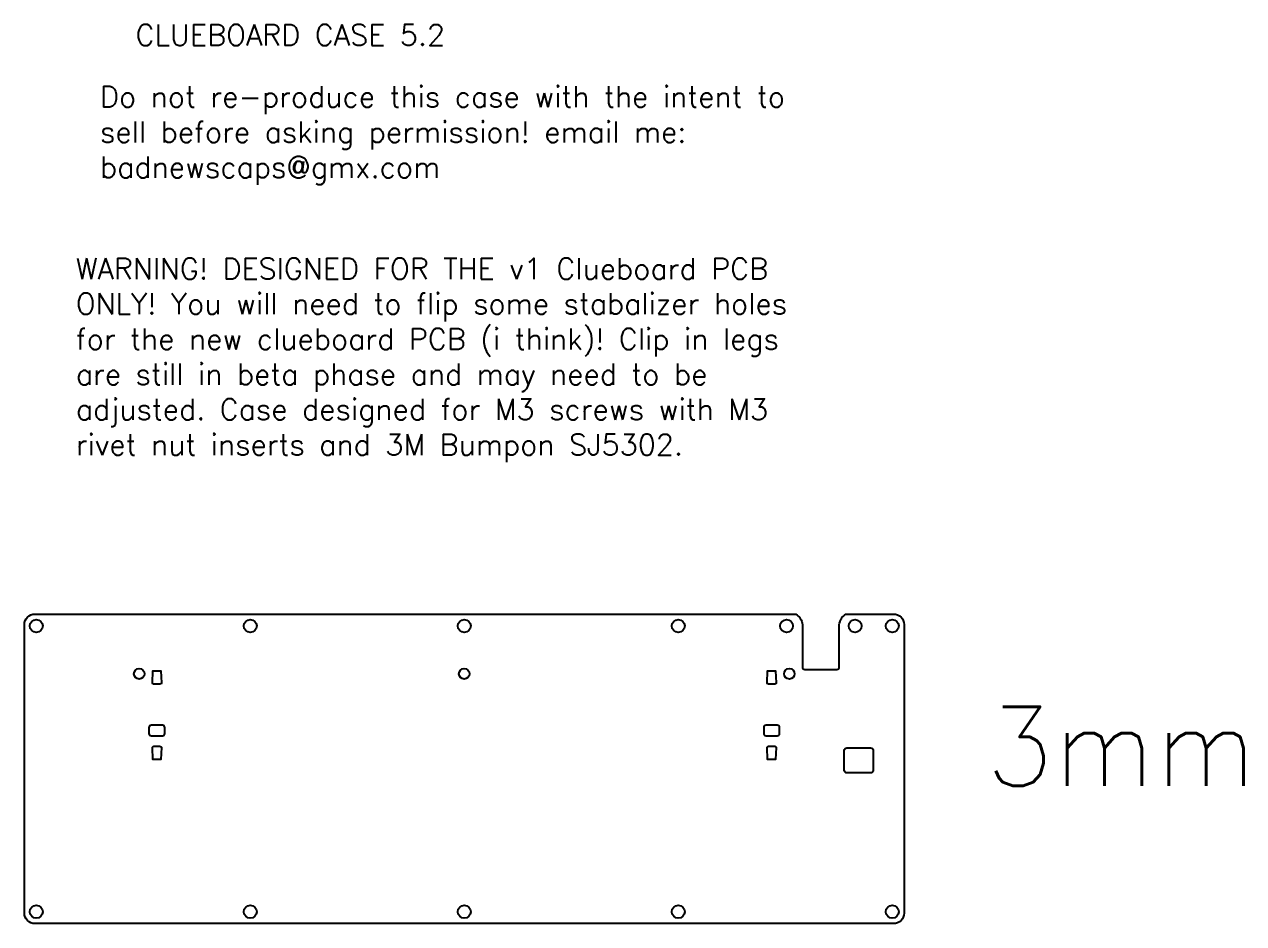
# Model space of a CAD drawing. Header units: feet. Extents: x 5362 to 5824, y 1881 to 2630.
# Drawn here: x 5361.9 to 5823.9, y 2289.7 to 2630.3 of the extents above; entities that cross this region are included whole.
import ezdxf

# ---------------------------------------------------------------- set-up
doc = ezdxf.new("R2010")
doc.units = ezdxf.units.FT
doc.header["$LTSCALE"] = 12.7
doc.header["$MEASUREMENT"] = 0
doc.layers.get('0').update_dxf_attribs({"linetype": 'CONTINUOUS'})
doc.layers.add('1', color=7, linetype='CONTINUOUS')
doc.styles.add('16MM', font='simplex', dxfattribs={"height": 8})

msp = doc.modelspace()

# ---------------------------------------------------------------- linework, layer by layer
for points in [[(5670.7, 2402.96, -0.237886), (5673.23, 2406.96), (5691.26, 2406.96, -0.414214), (5695.26, 2402.96), (5695.26, 2293.71, -0.414214), (5691.26, 2289.71), (5365.94, 2289.71, -0.414214), (5361.94, 2293.71), (5361.94, 2402.96, -0.414214), (5365.94, 2406.96), (5654.17, 2406.96, -0.237886), (5656.7, 2402.96), (5656.7, 2386.96, 0.414214), (5657.7, 2385.96), (5669.7, 2385.96, 0.414214), (5670.7, 2386.96)], [(5682.58, 2356.29, -0.414214), (5683.58, 2355.29), (5683.58, 2347.79, -0.414214), (5682.58, 2346.79), (5673.58, 2346.79, -0.414214), (5672.58, 2347.79), (5672.58, 2355.29, -0.414214), (5673.58, 2356.29)]]:
    msp.add_lwpolyline(points, format="xyb", close=True)
at = {"color": 2}
for points in [[(5412.14, 2380.44), (5410.92, 2380.44, -0.428699), (5410.42, 2380.97), (5410.64, 2385.47), (5413.64, 2385.47), (5413.86, 2380.97, -0.428699), (5413.36, 2380.44)], [(5645.05, 2380.44), (5643.83, 2380.44, -0.428699), (5643.33, 2380.97), (5643.55, 2385.47), (5646.55, 2385.47), (5646.78, 2380.97, -0.428699), (5646.28, 2380.44)], [(5412.14, 2356.89), (5413.36, 2356.89, -0.428699), (5413.86, 2356.37), (5413.64, 2351.87), (5410.64, 2351.87), (5410.42, 2356.37, -0.428699), (5410.92, 2356.89)], [(5645.05, 2356.89), (5646.28, 2356.89, -0.428699), (5646.78, 2356.37), (5646.55, 2351.87), (5643.55, 2351.87), (5643.33, 2356.37, -0.428699), (5643.83, 2356.89)]]:
    msp.add_lwpolyline(points, format="xyb", close=True, dxfattribs=at)
for centre in [(5366.44, 2402.46), (5447.52, 2402.46), (5528.6, 2402.46), (5609.68, 2402.46), (5650.7, 2402.46), (5676.7, 2402.46), (5690.76, 2402.46), (5690.76, 2402.46), (5366.44, 2294.21), (5447.52, 2294.21), (5528.6, 2294.21), (5609.68, 2294.21), (5690.76, 2294.21)]:
    msp.add_circle(centre, 2.45)
at = {"linetype": 'Continuous'}
for centre in [(5405.44, 2384.35), (5528.6, 2384.35), (5651.77, 2384.35)]:
    msp.add_circle(centre, 2, dxfattribs=at)
at = {"layer": '1', "color": 7, "linetype": 'Continuous'}
for points in [[(5414.24, 2364.84), (5410.04, 2364.84), (5410.04, 2364.84, 0.414214), (5409.14, 2363.94), (5409.14, 2363.94), (5409.14, 2361.74), (5409.14, 2361.74, 0.414214), (5410.04, 2360.84), (5410.04, 2360.84), (5414.24, 2360.84), (5414.24, 2360.84, 0.414214), (5415.14, 2361.74), (5415.14, 2361.74), (5415.14, 2363.94), (5415.14, 2363.94, 0.414214)], [(5647.15, 2364.84), (5642.95, 2364.84), (5642.95, 2364.84, 0.414214), (5642.05, 2363.94), (5642.05, 2363.94), (5642.05, 2361.74), (5642.05, 2361.74, 0.414214), (5642.95, 2360.84), (5642.95, 2360.84), (5647.15, 2360.84), (5647.15, 2360.84, 0.414214), (5648.05, 2361.74), (5648.05, 2361.74), (5648.05, 2363.94), (5648.05, 2363.94, 0.414214)]]:
    msp.add_lwpolyline(points, format="xyb", close=True, dxfattribs=at)

# ---------------------------------------------------------------- texts
at = {"attachment_point": 1, "style": '16MM'}
for s, insert, char_height, width in [('CLUEBOARD CASE 5.2', (5404.07, 2630.35), 8, 293.5459), ('Do not re-produce this case with the intent to sell before asking permission! email me: badnewscaps@gmx.com', (5390.57, 2606.95), 8, 293.5459), ('WARNING! DESIGNED FOR THE v1 Clueboard PCB ONLY! You will need to flip some stabalizer holes for the new clueboard PCB (i think)! Clip in legs are still in beta phase and may need to be adjusted. Case designed for M3 screws with M3 rivet nut inserts and 3M Bumpon SJ5302.', (5381.42, 2541.85), 8, 293.5459), ('3mm', (5726.17, 2371.89), 30, 134.488)]:
    msp.add_mtext(s, dxfattribs=dict(at, insert=insert, char_height=char_height, width=width))

doc.saveas('drawing.dxf')
